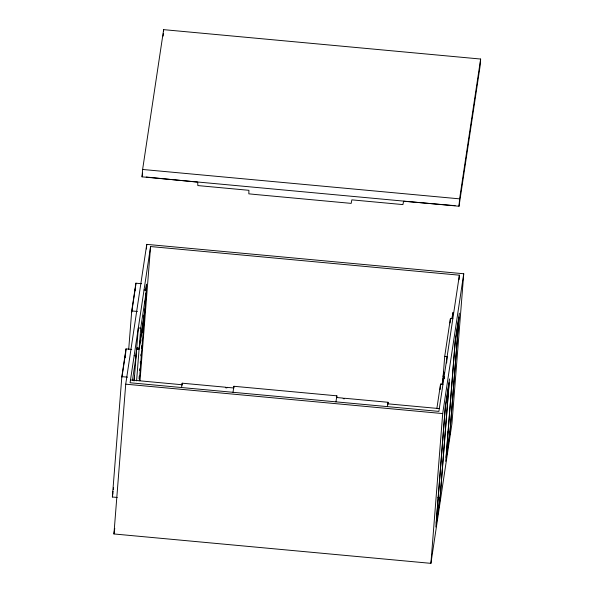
<?xml version="1.0" encoding="UTF-8"?>
<svg xmlns="http://www.w3.org/2000/svg" width="593" height="593" viewBox="0 0 593 593"><rect width="100%" height="100%" fill="white"/><g stroke="black" fill="none" stroke-linecap="round" stroke-linejoin="round"><path stroke-width="0.89" d="M117.244 497.46L112.366 497.008L121.839 376.644L126.012 348.892L131.705 349.418M125.256 357.371L125.405 355.526M125.657 353.487L126.012 348.892M113.93 533.959L125.723 384.175L146.76 244.368L463.733 273.758L451.948 423.535L430.911 563.35L113.93 533.959L114.76 528.474M142.038 176.847L142.617 169.465L163.653 29.65L480.634 59.041L480.048 66.431L459.012 206.238L142.038 176.847L142.587 173.193M128.688 349.529L131.728 310.94L135.901 283.187L141.586 283.721M135.286 289.821L135.508 287.056L131.713 312.259M135.323 290.54L135.471 288.702M135.686 285.945L135.901 283.187M134.159 380.869L138.325 327.929L140.741 328.151L146.449 290.199L144.032 289.977M139.318 380.788L144.774 311.518L139.066 349.47L137.079 349.284L137.168 348.202L139.147 348.38L144.855 310.435L146.449 290.199M146.397 248.956L146.76 244.368M163.149 36.114L163.364 33.341M163.512 31.496L163.653 29.65M136.59 380.869L139.066 349.47M139.147 348.38L140.741 328.151M139.036 378.808L139.251 376.051M139.689 370.536L139.829 368.705M140.267 363.19L140.408 361.352M140.845 355.837L140.986 353.999M141.423 348.491L141.638 345.734M142.001 341.138L142.142 339.3M142.646 332.866L142.794 331.027M143.232 325.52L143.373 323.682M143.81 318.167L144.025 315.409M144.388 310.814L144.529 308.983M144.966 303.468L145.181 300.71M145.611 295.195L145.759 293.357M145.974 290.6L146.486 284.173L145.537 290.437M140.022 380.587L150.57 246.547L459.382 275.182L459.019 279.77M182.051 385.035L182.192 383.197L225.755 387.236L225.674 387.778L226.867 387.889L226.949 387.348L233.664 387.97M233.775 388.118L233.916 386.28L336.854 395.827L336.713 397.658M387.926 404.122L388.067 402.284L344.503 398.244L344.422 398.785L343.236 398.674L343.317 398.133L336.602 397.51M440.11 389.608L440.54 384.094L442.964 384.316M442.489 384.716L442.689 381.44M442.823 380.424L443.86 372.234M444.446 376.696L443.127 376.57L444.72 356.341L450.428 318.389L452.844 318.611M430.911 563.35L442.697 413.573L463.733 273.758M446.633 362.99L447.137 356.563L444.72 356.341M459.012 206.238L459.597 198.855L480.634 59.041M450.065 322.985L450.354 319.308M452.429 317.566L452.882 312.585L451.933 318.849M440.028 497.935L449.094 382.759L445.306 407.962L436.24 523.13L440.028 497.935L437.797 497.727M449.917 432.23L458.982 317.055L455.187 342.257L446.121 457.433L449.917 432.23L447.678 432.023M121.965 377.066L125.486 353.665M112.766 493.139L113.033 491.338M113.307 489.536L113.574 487.735M112.366 497.008L112.907 493.428M150.57 246.547L130.075 382.759L438.887 411.394L459.382 275.182M135.515 357.038L136.598 349.87M132.476 380.143L136.131 355.867L134.144 355.681M137.079 349.284L137.354 347.476M133.907 380.773L134.537 376.095M181.54 387.525L182.192 383.197M233.012 392.299L233.916 386.28M335.949 401.846L336.854 395.827M387.414 406.62L388.067 402.284M436.893 408.369L440.54 384.094M443.127 376.57L443.809 372.056M442.052 384.553L442.993 378.282L444.617 378.438M442.215 384.145L442.63 381.425M452.237 317.537L452.652 314.816M455.076 205.66L403.581 201.249L402.921 204.592L351.849 199.856L351.167 203.377L255.761 194.526L248.83 193.837L248.912 190.309L197.832 185.572L197.706 182.155L146.263 177.025M142.617 169.465L459.597 198.855M131.728 310.94L137.413 311.466M443.045 377.652L444.365 377.778M121.839 376.644L127.525 377.17M130.497 379.957L181.962 384.731M387.837 403.826L439.309 408.592M125.723 384.175L442.697 413.573M445.313 406.635L435.84 526.999L440.021 499.254L449.494 378.89L445.313 406.635M455.202 340.938L445.728 461.302L449.902 433.55L459.375 313.186L455.202 340.938"/></g></svg>
